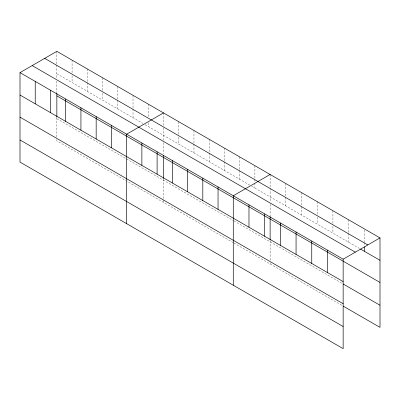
<?xml version="1.0" encoding="UTF-8"?>
<svg xmlns="http://www.w3.org/2000/svg" width="400" height="400" viewBox="0 0 400 400"><rect width="100%" height="100%" fill="white"/><g stroke="black" fill="none" stroke-linecap="round" stroke-linejoin="round"><path stroke-width="0.3" stroke-dasharray="2 1.5" d="M56.85 73.755L143.005 123.495M145.105 124.705L249.64 185.06M251.745 186.275L359.435 248.445M56.85 118.685L233.36 220.585M233.885 220.89L342.655 283.69M233.36 242.715L56.85 140.81L56.85 138.355M233.885 243.02L342.655 305.82M364.305 230.095L364.305 241.92M364.305 242.545L364.305 246.28M348.61 219.79L348.61 232.86M348.61 233.485L348.61 242.2M332.915 210.725L332.915 223.8M332.915 226.29L332.915 233.135M317.215 201.665L317.215 214.735M317.215 217.225L317.215 224.075M301.52 192.605L301.52 215.01M285.825 183.54L285.825 196.615M285.825 197.235L285.825 205.95M270.13 174.48L270.13 187.55M270.13 188.175L270.13 201.805M270.13 204.265L270.13 215.945M270.13 240.615L270.13 260.26M270.13 262.715L270.13 263.945M254.895 165.685L254.895 178.755M254.895 179.38L254.895 182.49M254.895 183.115L254.895 188.095M239.66 156.89L239.66 169.96M239.66 170.585L239.66 179.3M224.425 148.095L224.425 161.165M224.425 161.79L224.425 170.5M209.195 139.3L209.195 152.37M209.195 152.99L209.195 161.705M193.96 130.5L193.96 143.575M193.96 144.195L193.96 152.91M178.725 121.705L178.725 134.78M178.725 137.27L178.725 144.115M163.49 112.91L163.49 125.36M163.49 127.85L163.49 140.24M163.49 142.695L163.49 153.76M163.49 179.05L163.49 199.305M163.49 199.92L163.49 202.38M148.255 104.115L148.255 117.19M148.255 122.79L148.255 126.525M133.02 95.32L133.02 108.395M133.02 109.015L133.02 117.73M117.79 86.525L117.79 99.6M117.79 100.22L117.79 108.935M102.555 77.73L102.555 90.8M102.555 93.29L102.555 100.14M87.32 68.935L87.32 82.005M87.32 82.63L87.32 91.345M72.085 60.14L72.085 73.21M72.085 75.7L72.085 82.55M56.85 51.345L56.85 64.415M56.85 65.04L56.85 78.67M56.85 81.13L56.85 92.81M56.85 117.485L56.85 137.74"/><path stroke-width="0.6" d="M20 72.62L343.15 259.19L343.15 348.655L20 162.09L20 72.62L56.85 51.345L380 237.91L380 327.38L343.195 306.13M163.49 112.91L126.64 134.19L126.64 223.655M270.13 174.48L233.28 195.755L233.28 285.225M343.15 259.19L380 237.91M44.69 58.365L367.84 244.935M360.515 249.07L380 260.32M32.16 65.6L355.31 252.165M56.85 95.885L380 282.45M20 95.03L343.15 281.6M343.195 284L380 305.25M20 117.16L343.15 303.725M20 139.96L343.15 326.525M364.305 246.9L364.305 251.26M327.455 250.125L327.455 272.535M311.755 241.065L311.755 263.475M296.06 232.005L296.06 254.41M280.365 222.94L280.365 245.35M270.13 216.56L270.13 240.015M264.67 213.88L264.67 236.29M248.975 204.815L248.975 227.225M218.045 186.96L218.045 209.37M202.81 178.165L202.81 200.575M187.575 169.37L187.575 191.78M172.34 160.575L172.34 182.985M163.49 155.605L163.49 178.45M157.105 151.78L157.105 174.19M141.875 142.985L141.875 165.395M111.405 125.39L111.405 147.8M96.17 116.595L96.17 139.005M80.935 107.8L80.935 130.21M65.7 99.005L65.7 121.415M56.85 93.425L56.85 116.885M50.47 90.21L50.47 112.62M35.235 81.415L35.235 103.825"/></g></svg>
